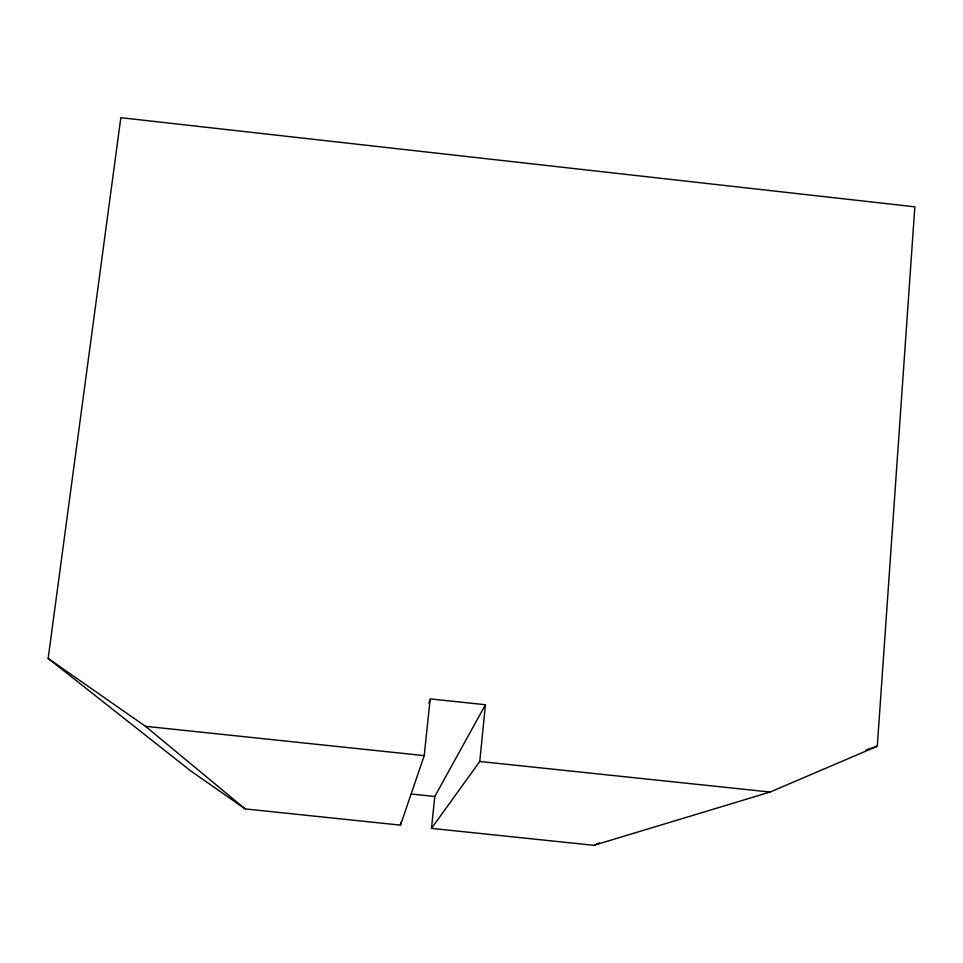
<?xml version="1.0" encoding="UTF-8"?>
<svg xmlns="http://www.w3.org/2000/svg" width="963" height="963" viewBox="0 0 963 963"><rect width="100%" height="100%" fill="white"/><g stroke="black" fill="none" stroke-linecap="round" stroke-linejoin="round"><path stroke-width="1.44" d="M877.293 746.229L914.85 206.816L120.832 117.691L48.15 658.427L190.71 770.906L245.192 808.92L400.5 825.135L424.226 755.63L430.16 698.885L485.436 704.735L479.755 761.48L431.484 828.373L593.834 845.309L770.123 792.031L877.293 746.229L865.906 749.972M431.484 828.373L434.782 796.485L485.436 704.735M400.5 825.135L400.801 822.233M428.956 703.171L429.763 700.306M595.218 844.732L599.347 842.962M48.15 658.427L145.497 726.307L424.226 755.63M479.755 761.48L770.123 792.031M411.225 794.018L434.782 796.485M145.497 726.307L245.192 808.92"/></g></svg>
